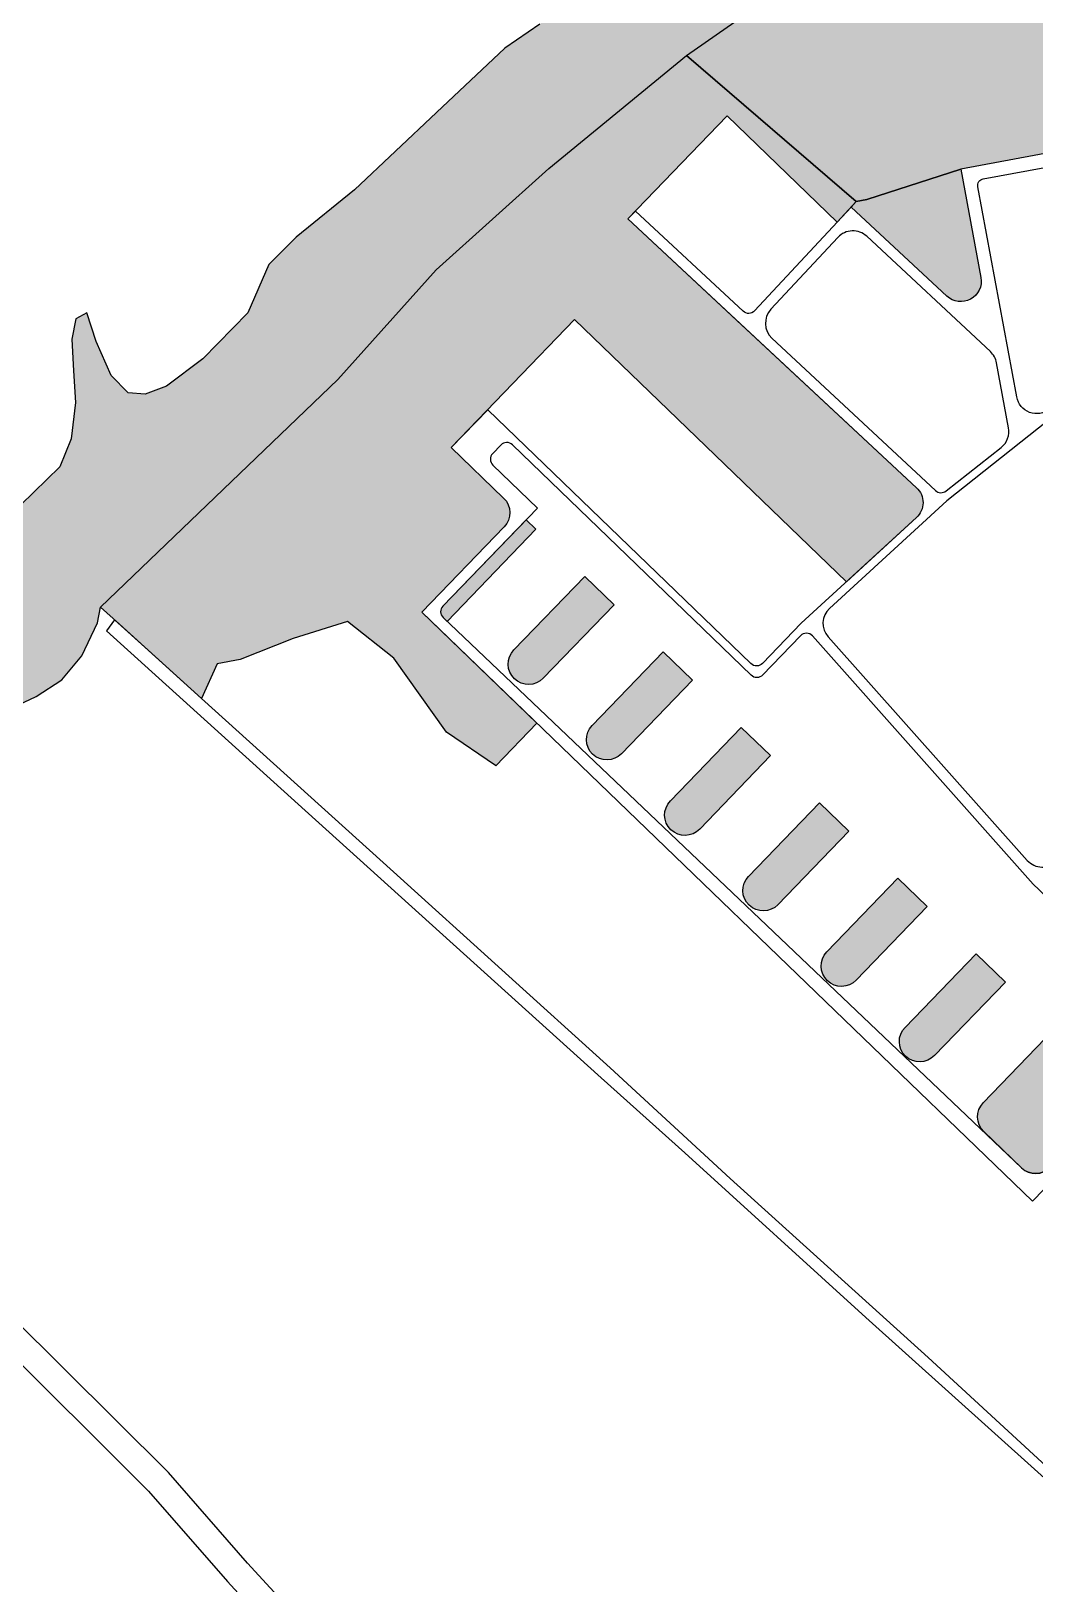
# Model space of a CAD drawing. Header units: millimetres. Extents: x 2240546 to 2245671, y 376439 to 383894.
# Drawn here: x 2242666 to 2243405, y 381036 to 382179 of the extents above; entities that cross this region are included whole.
import ezdxf

# ---------------------------------------------------------------- set-up
doc = ezdxf.new("R2010")
doc.units = ezdxf.units.MM
for name, color, linetype, true_color in [('благоустройство_внутридворовые_дороги', 7, 'Continuous', 0x000000), ('благоустройство_зеленые насаждения', 7, 'Continuous', 0x000000), ('благоустройство_озеленение', 7, 'Continuous', 0x000000)]:
    doc.layers.add(name, color=color, linetype=linetype, true_color=true_color)
doc.layers.add('благоустройство_штриховка_зеленые насаждения', color=90, linetype='Continuous', transparency=0.5)
doc.layers.add('благоустройство_штриховка_озеленение', color=105, linetype='Continuous', transparency=0.5)

msp = doc.modelspace()

# ---------------------------------------------------------------- hatches: boundary and pattern name
at = {"layer": 'благоустройство_штриховка_зеленые насаждения'}
h = msp.add_hatch(color=256, dxfattribs=at)
h.dxf.hatch_style = 1
edge = h.paths.add_edge_path()
edge.add_line((2243646.512398086, 382446.6772529786), (2243583.782913026, 382432.5531990108))
edge.add_line((2243583.782913026, 382432.5531990108), (2243555.151593629, 382434.3974614348))
edge.add_line((2243555.151593629, 382434.3974614348), (2243542.091469973, 382446.7579785454))
edge.add_line((2243542.091469973, 382446.7579785454), (2243511.095716326, 382460.3371140761))
edge.add_line((2243511.095716326, 382460.3371140761), (2243478.246905695, 382466.6003305583))
edge.add_line((2243478.246905695, 382466.6003305583), (2243451.183272185, 382458.0560207457))
edge.add_line((2243451.183272185, 382458.0560207457), (2243437.65145543, 382442.3913814249))
edge.add_line((2243437.65145543, 382442.3913814249), (2243423.459526445, 382429.7606625714))
edge.add_line((2243423.459526445, 382429.7606625714), (2243392.336170459, 382421.9116871277))
edge.add_line((2243392.336170459, 382421.9116871277), (2243361.086655359, 382414.0308957131))
edge.add_line((2243361.086655359, 382414.0308957131), (2243323.527697721, 382412.6428685763))
edge.add_line((2243323.527697721, 382412.6428685763), (2243302.778847503, 382416.0066948147))
edge.add_line((2243302.778847503, 382416.0066948147), (2243296.890749658, 382401.7103263049))
edge.add_line((2243296.890749658, 382401.7103263049), (2243286.235873641, 382366.6700535572))
edge.add_line((2243286.235873641, 382366.6700535572), (2243281.205276659, 382350.1261266173))
edge.add_line((2243281.205276659, 382350.1261266173), (2243252.869555671, 382332.4708443655))
edge.add_line((2243252.869555671, 382332.4708443655), (2243225.569591658, 382326.7884760335))
edge.add_line((2243225.569591658, 382326.7884760335), (2243189.118878323, 382311.0904538152))
edge.add_line((2243189.118878323, 382311.0904538152), (2243151.55131525, 382294.9114442477))
edge.add_line((2243151.55131525, 382294.9114442477), (2243127.152697917, 382275.2093315043))
edge.add_line((2243127.152697917, 382275.2093315043), (2243097.322465008, 382261.647743394))
edge.add_line((2243097.322465008, 382261.647743394), (2243071.246096123, 382238.9416666262))
edge.add_line((2243071.246096123, 382238.9416666262), (2243057.50698606, 382208.106283673))
edge.add_line((2243057.50698606, 382208.106283673), (2243040.403271703, 382183.7182937859))
edge.add_line((2243040.403271703, 382183.7182937859), (2243014.502739164, 382166.2267254686))
edge.add_line((2243014.502739164, 382166.2267254686), (2242964.312915766, 382118.852328072))
edge.add_line((2242964.312915766, 382118.852328072), (2242903.954419007, 382061.8796746904))
edge.add_line((2242903.954419007, 382061.8796746904), (2242861.054715054, 382027.0696179865))
edge.add_line((2242861.054715054, 382027.0696179865), (2242840.866605332, 382006.8864465629))
edge.add_line((2242840.866605332, 382006.8864465629), (2242825.445112463, 381971.2855836628))
edge.add_line((2242825.445112463, 381971.2855836628), (2242792.203493112, 381937.5007361197))
edge.add_line((2242792.203493112, 381937.5007361197), (2242765.566545049, 381917.3175646961))
edge.add_line((2242765.566545049, 381917.3175646961), (2242749.864681932, 381911.4307617824))
edge.add_line((2242749.864681932, 381911.4307617824), (2242737.247214179, 381912.5520847492))
edge.add_line((2242737.247214179, 381912.5520847492), (2242724.909955357, 381925.1665401398))
edge.add_line((2242724.909955357, 381925.1665401398), (2242713.694338844, 381950.395522252))
edge.add_line((2242713.694338844, 381950.395522252), (2242706.964968937, 381971.4196145696))
edge.add_line((2242706.964968937, 381971.4196145696), (2242698.833747789, 381966.9344653644))
edge.add_line((2242698.833747789, 381966.9344653644), (2242695.749513743, 381952.0774353712))
edge.add_line((2242695.749513743, 381952.0774353712), (2242697.151364983, 381928.8106971199))
edge.add_line((2242697.151364983, 381928.8106971199), (2242698.561928148, 381905.3993657395))
edge.add_line((2242698.561928148, 381905.3993657395), (2242695.468982177, 381878.6331349683))
edge.add_line((2242695.468982177, 381878.6331349683), (2242687.057390781, 381858.1696328031))
edge.add_line((2242687.057390781, 381858.1696328031), (2242648.812017486, 381820.7460494341))
edge.add_line((2242648.812017486, 381820.7460494341), (2242617.969193066, 381786.8271709841))
edge.add_line((2242617.969193066, 381786.8271709841), (2242601.426057887, 381778.9781242095))
edge.add_line((2242601.426057887, 381778.9781242095), (2242585.724356087, 381784.8648557923))
edge.add_line((2242585.724356087, 381784.8648557923), (2242566.657727357, 381803.9267755799))
edge.add_line((2242566.657727357, 381803.9267755799), (2242553.199414316, 381817.3817647815))
edge.add_line((2242553.199414316, 381817.3817647815), (2242545.348136643, 381815.139648593))
edge.add_line((2242545.348136643, 381815.139648593), (2242542.263902597, 381800.5628780106))
edge.add_line((2242542.263902597, 381800.5628780106), (2242551.236395807, 381786.5468402425))
edge.add_line((2242551.236395807, 381786.5468402425), (2242566.657727357, 381774.2126442626))
edge.add_line((2242566.657727357, 381774.2126442626), (2242575.95871449, 381766.7735850786))
edge.add_line((2242575.95871449, 381766.7735850786), (2242573.947837761, 381751.226308084))
edge.add_line((2242573.947837761, 381751.226308084), (2242573.947837761, 381727.1185776077))
edge.add_line((2242573.947837761, 381727.1185776077), (2242562.084046533, 381704.7907690137))
edge.add_line((2242562.084046533, 381704.7907690137), (2242553.672293819, 381661.0605999281))
edge.add_line((2242553.672293819, 381661.0605999281), (2242546.590499448, 381624.2444837398))
edge.add_line((2242546.590499448, 381624.2444837398), (2242535.166566903, 381598.2685110549))
edge.add_line((2242535.166566903, 381598.2685110549), (2242514.978618499, 381571.6379465653))
edge.add_line((2242514.978618499, 381571.6379465653), (2242495.549186151, 381554.6411299081))
edge.add_line((2242495.549186151, 381554.6411299081), (2242469.192447018, 381539.5037691732))
edge.add_line((2242469.192447018, 381539.5037691732), (2242428.816388892, 381527.1695731933))
edge.add_line((2242428.816388892, 381527.1695731933), (2242399.253858355, 381514.9837917375))
edge.add_line((2242399.253858355, 381514.9837917375), (2242409.861230727, 381502.4507502324))
edge.add_line((2242409.861230727, 381502.4507502324), (2242409.861230727, 381468.4473445741))
edge.add_line((2242409.861230727, 381468.4473445741), (2242415.529936434, 381463.7246632137))
edge.add_line((2242415.529936434, 381463.7246632137), (2242422.933740546, 381467.3910639209))
edge.add_line((2242422.933740546, 381467.3910639209), (2242434.425245714, 381500.0894095523))
edge.add_line((2242434.425245714, 381500.0894095523), (2242441.03862816, 381504.5759853771))
edge.add_line((2242441.03862816, 381504.5759853771), (2242457.808253458, 381513.0767832934))
edge.add_line((2242457.808253458, 381513.0767832934), (2242471.507356719, 381517.0910767159))
edge.add_line((2242471.507356719, 381517.0910767159), (2242492.764680483, 381525.119663561))
edge.add_line((2242492.764680483, 381525.119663561), (2242512.183224269, 381528.8295391946))
edge.add_line((2242512.183224269, 381528.8295391946), (2242522.524901488, 381539.0516021066))
edge.add_line((2242522.524901488, 381539.0516021066), (2242531.263967915, 381547.689590405))
edge.add_line((2242531.263967915, 381547.689590405), (2242538.161671033, 381547.689590405))
edge.add_line((2242538.161671033, 381547.689590405), (2242546.144078418, 381533.8566383441))
edge.add_line((2242546.144078418, 381533.8566383441), (2242543.309725564, 381522.9944284164))
edge.add_line((2242543.309725564, 381522.9944284164), (2242533.389651896, 381504.8120909127))
edge.add_line((2242533.389651896, 381504.8120909127), (2242519.874128234, 381488.915055267))
edge.add_line((2242519.874128234, 381488.915055267), (2242503.17137667, 381479.4360242747))
edge.add_line((2242503.17137667, 381479.4360242747), (2242489.877738044, 381463.1763419894))
edge.add_line((2242489.877738044, 381463.1763419894), (2242474.660619871, 381444.5640181744))
edge.add_line((2242474.660619871, 381444.5640181744), (2242455.137799439, 381407.1558454754))
edge.add_line((2242455.137799439, 381407.1558454754), (2242474.507866854, 381428.1146699485))
edge.add_line((2242474.507866854, 381428.1146699485), (2242510.592317354, 381467.1588120264))
edge.add_line((2242510.592317354, 381467.1588120264), (2242543.203417168, 381489.7855071859))
edge.add_line((2242543.203417168, 381489.7855071859), (2242575.867015381, 381512.4486275283))
edge.add_line((2242575.867015381, 381512.4486275283), (2242585.628694662, 381523.5494547526))
edge.add_line((2242585.628694662, 381523.5494547526), (2242587.311077468, 381538.9671462292))
edge.add_line((2242587.311077468, 381538.9671462292), (2242594.320817624, 381556.3470815667))
edge.add_line((2242594.320817624, 381556.3470815667), (2242611.424531981, 381579.0531583346))
edge.add_line((2242611.424531981, 381579.0531583346), (2242611.985272477, 381591.6676137252))
edge.add_line((2242611.985272477, 381591.6676137252), (2242620.957765687, 381605.9639822349))
edge.add_line((2242620.957765687, 381605.9639822349), (2242637.781271114, 381614.373690493))
edge.add_line((2242637.781271114, 381614.373690493), (2242642.893107951, 381626.2848937761))
edge.add_line((2242642.893107951, 381626.2848937761), (2242643.734218695, 381640.0206721335))
edge.add_line((2242643.734218695, 381640.0206721335), (2242638.967601842, 381649.8318914381))
edge.add_line((2242638.967601842, 381649.8318914381), (2242634.761725485, 381657.1202767293))
edge.add_line((2242634.761725485, 381657.1202767293), (2242635.602997547, 381668.0528190007))
edge.add_line((2242635.602997547, 381668.0528190007), (2242647.659724804, 381678.7050305303))
edge.add_line((2242647.659724804, 381678.7050305303), (2242669.530217332, 381689.0769826493))
edge.add_line((2242669.530217332, 381689.0769826493), (2242688.596684744, 381701.4111072982))
edge.add_line((2242688.596684744, 381701.4111072982), (2242703.176905551, 381719.0713733775))
edge.add_line((2242703.176905551, 381719.0713733775), (2242714.734515691, 381743.311565479))
edge.add_line((2242714.734515691, 381743.311565479), (2242716.901203465, 381754.8056489679))
edge.add_line((2242716.901203465, 381754.8056489679), (2242891.616484284, 381922.3569127942))
edge.add_line((2242891.616484284, 381922.3569127942), (2242963.886151573, 382003.0380592402))
edge.add_line((2242963.886151573, 382003.0380592402), (2243046.99550102, 382077.6981398015))
edge.add_line((2243046.99550102, 382077.6981398015), (2243148.171381212, 382160.7865761939))
edge.add_line((2243148.171381212, 382160.7865761939), (2243271.195571178, 382246.5503053078))
edge.add_line((2243271.195571178, 382246.5503053078), (2243354.397785589, 382280.9976584931))
edge.add_line((2243354.397785589, 382280.9976584931), (2243407.391599443, 382309.9173360621))
edge.add_line((2243407.391599443, 382309.9173360621), (2243468.071372237, 382318.9423058451))
edge.add_line((2243468.071372237, 382318.9423058451), (2243474.805835038, 382318.2434190498))
edge.add_line((2243474.805835038, 382318.2434190498), (2243650.860715114, 382271.8632636159))
edge.add_arc((2242754.732624385, 382248.9891601749), 896.4199794749353, 1.4621850087372, 4.502624764170126)
edge.add_arc((2244976.985326632, 382402.3031001894), 1331.185668658399, 178.1249912734786, 183.5721779585815, ccw=False)
edge.add_line((2243646.512398086, 382445.8584769731), (2243646.512398086, 382446.6772529786))
h = msp.add_hatch(color=256, dxfattribs=at)
h.dxf.hatch_style = 1
h.paths.add_polyline_path([(2243148.171381212, 382160.7865761939), (2243271.195571178, 382246.5503053078), (2243354.397785589, 382280.9976584931), (2243407.391599443, 382309.9173360621), (2243468.071372237, 382318.9423058451), (2243474.805835038, 382318.2434190498), (2243491.340102008, 382183.2563044359), (2243428.545413268, 382175.5073106677), (2243443.538821156, 382094.3936976946), (2243350.121338016, 382077.1259866749), (2243280.939999999, 382054.7500000001), (2243273.198371357, 382053.1882420167)])
h = msp.add_hatch(color=256, dxfattribs=at)
h.dxf.hatch_style = 1
edge = h.paths.add_edge_path()
edge.add_line((2242730.871779405, 381742.1772312202), (2242716.901203465, 381754.8056489679))
edge.add_line((2242716.901203465, 381754.8056489679), (2242891.616484284, 381922.3569127942))
edge.add_line((2242891.616484284, 381922.3569127942), (2242963.886151573, 382003.0380592402))
edge.add_line((2242963.886151573, 382003.0380592402), (2243046.99550102, 382077.6981398015))
edge.add_line((2243046.99550102, 382077.6981398015), (2243148.171381212, 382160.7865761939))
edge.add_line((2243148.171381212, 382160.7865761939), (2243273.198371357, 382053.1882420167))
edge.add_line((2243273.198371357, 382053.1882420167), (2243259.192772289, 382038.1523648663))
edge.add_line((2243259.192772289, 382038.1523648663), (2243178.226331318, 382116.2498302909))
edge.add_line((2243178.226331318, 382116.2498302909), (2243105.173302505, 382040.5131375229))
edge.add_line((2243105.173302505, 382040.5131375229), (2243188.817597093, 381962.60026006))
edge.add_line((2243188.817597093, 381962.60026006), (2243317.526447567, 381842.710709376))
edge.add_arc((2243307.302558261, 381831.7347316317), 14.99999999991136, -47.477356175349485, 47.031778274210126, ccw=False)
edge.add_line((2243317.440781266, 381820.6795774362), (2243265.938128266, 381773.4486322822))
edge.add_line((2243265.938128266, 381773.4486322822), (2243065.88171162, 381966.4162235119))
edge.add_line((2243065.88171162, 381966.4162235119), (2242975.085165973, 381872.2841910048))
edge.add_line((2242975.085165973, 381872.2841910048), (2243013.668980311, 381835.067560632))
edge.add_arc((2243003.255379595, 381824.2714076068), 15.00000000070141, -43.966689722743126, 46.03331026939742, ccw=False)
edge.add_line((2243014.051532621, 381813.857806892), (2242953.505349911, 381751.0874096428))
edge.add_line((2242953.505349911, 381751.0874096428), (2243038.076775998, 381669.5126986194))
edge.add_line((2243038.076775998, 381669.5126986194), (2243007.793402495, 381638.116839213))
edge.add_line((2243007.793402495, 381638.116839213), (2243007.64, 381638.29))
edge.add_line((2243007.64, 381638.29), (2242971.49, 381662.8800000001))
edge.add_line((2242971.49, 381662.8800000001), (2242932.93, 381717.35))
edge.add_line((2242932.93, 381717.35), (2242898.7, 381744.3400000001))
edge.add_line((2242898.7, 381744.3400000001), (2242858.7, 381731.8))
edge.add_line((2242858.7, 381731.8), (2242819.649999999, 381716.3800000001))
edge.add_line((2242819.649999999, 381716.3800000001), (2242802.779999999, 381713.0100000001))
edge.add_line((2242802.779999999, 381713.0100000001), (2242791.224742276, 381687.6392289895))
edge.add_line((2242791.224742276, 381687.6392289895), (2242730.871779405, 381742.1772312202))
h = msp.add_hatch(color=256, dxfattribs=at)
h.dxf.hatch_style = 1
edge = h.paths.add_edge_path()
edge.add_line((2243269.492663104, 382049.2099349279), (2243273.198371357, 382053.1882420167))
edge.add_line((2243273.198371357, 382053.1882420167), (2243280.939999999, 382054.7500000001))
edge.add_line((2243280.939999999, 382054.7500000001), (2243350.121338016, 382077.1259866749))
edge.add_line((2243350.121338016, 382077.1259866749), (2243364.87072224, 381997.3325299465))
edge.add_arc((2243350.120593323, 381994.6060492594), 15.00000000010568, -132.96822173523918, 10.472605059842124, ccw=False)
edge.add_line((2243339.896704014, 381983.6300715167), (2243269.492663104, 382049.2099349279))
at = {"layer": 'благоустройство_штриховка_озеленение'}
h = msp.add_hatch(color=256, dxfattribs=at)
h.dxf.hatch_style = 1
edge = h.paths.add_edge_path()
edge.add_line((2243037.420517, 381812.1576390875), (2243030.223081702, 381819.1000395141))
edge.add_line((2243030.223081702, 381819.1000395141), (2242968.982658858, 381755.6098987515))
edge.add_arc((2242973.301120068, 381751.4444584656), 5.9999999998666, 136.0333102725349, 226.0333102721349)
edge.add_line((2242969.135679782, 381747.1259972556), (2242972.014653923, 381744.3490370648))
edge.add_line((2242972.014653923, 381744.3490370648), (2243037.420517, 381812.1576390875))
h = msp.add_hatch(color=256, dxfattribs=at)
h.dxf.hatch_style = 1
edge = h.paths.add_edge_path()
edge.add_line((2243073.407693751, 381777.4456367033), (2243094.999999799, 381756.6184352713))
edge.add_line((2243094.999999799, 381756.6184352713), (2243042.784697629, 381702.4849604152))
edge.add_arc((2243031.988544603, 381712.8985611309), 15.00000000033921, 226.0333102725752, 316.03331027115206, ccw=False)
edge.add_arc((2243031.988544605, 381712.8985611298), 15.00000000039628, 136.033310273187, 226.0333102658019, ccw=False)
edge.add_line((2243021.192391579, 381723.3121618452), (2243073.407693751, 381777.4456367033))
h = msp.add_hatch(color=256, dxfattribs=at)
h.dxf.hatch_style = 1
edge = h.paths.add_edge_path()
edge.add_line((2243130.987176546, 381721.9064328843), (2243152.579482595, 381701.0792314524))
edge.add_line((2243152.579482595, 381701.0792314524), (2243100.364180429, 381646.9457566012))
edge.add_arc((2243089.568027404, 381657.359357317), 15.00000000037962, 226.0333102779141, 316.033310270992, ccw=False)
edge.add_arc((2243089.568027406, 381657.3593573158), 15.00000000042002, 136.033310273347, 226.033310270832, ccw=False)
edge.add_line((2243078.77187438, 381667.7729580311), (2243130.987176546, 381721.9064328843))
h = msp.add_hatch(color=256, dxfattribs=at)
h.dxf.hatch_style = 1
edge = h.paths.add_edge_path()
edge.add_line((2243188.566659342, 381666.3672290653), (2243210.158965391, 381645.5400276334))
edge.add_line((2243210.158965391, 381645.5400276334), (2243157.94366323, 381591.4065527871))
edge.add_arc((2243147.147510204, 381601.8201535028), 15.00000000033921, 226.0333102782228, 316.03331027115206, ccw=False)
edge.add_arc((2243147.147510206, 381601.8201535015), 15.00000000042002, 136.033310273347, 226.033310270832, ccw=False)
edge.add_line((2243136.35135718, 381612.2337542168), (2243188.566659342, 381666.3672290653))
h = msp.add_hatch(color=256, dxfattribs=at)
h.dxf.hatch_style = 1
edge = h.paths.add_edge_path()
edge.add_line((2243246.146142138, 381610.8280252464), (2243267.738448186, 381590.0008238144))
edge.add_line((2243267.738448186, 381590.0008238144), (2243215.52314603, 381535.8673489728))
edge.add_arc((2243204.726993005, 381546.2809496886), 15.00000000037962, 226.0333102779141, 316.033310270992, ccw=False)
edge.add_arc((2243204.726993006, 381546.2809496874), 15.00000000042002, 136.033310273347, 226.033310270832, ccw=False)
edge.add_line((2243193.93083998, 381556.6945504027), (2243246.146142138, 381610.8280252464))
h = msp.add_hatch(color=256, dxfattribs=at)
h.dxf.hatch_style = 1
edge = h.paths.add_edge_path()
edge.add_line((2243303.725624934, 381555.2888214274), (2243325.317930982, 381534.4616199955))
edge.add_line((2243325.317930982, 381534.4616199955), (2243273.10262883, 381480.3281451587))
edge.add_arc((2243262.306475805, 381490.7417458746), 15.00000000050085, 226.0333102783771, 316.03331027051195, ccw=False)
edge.add_arc((2243262.306475807, 381490.7417458732), 15.00000000042002, 136.033310273347, 226.033310270832, ccw=False)
edge.add_line((2243251.510322781, 381501.1553465885), (2243303.725624934, 381555.2888214274))
h = msp.add_hatch(color=256, dxfattribs=at)
h.dxf.hatch_style = 1
edge = h.paths.add_edge_path()
edge.add_line((2243361.30510773, 381499.7496176085), (2243382.897413778, 381478.9224161765))
edge.add_line((2243382.897413778, 381478.9224161765), (2243330.682111631, 381424.7889413442))
edge.add_arc((2243319.885958605, 381435.2025420603), 15.00000000062208, 226.0333102783771, 316.0333102700319, ccw=False)
edge.add_arc((2243319.885958607, 381435.2025420589), 15.00000000042002, 136.033310273347, 226.033310270832, ccw=False)
edge.add_line((2243309.089805581, 381445.6161427743), (2243361.30510773, 381499.7496176085))
h = msp.add_hatch(color=256, dxfattribs=at)
h.dxf.hatch_style = 1
edge = h.paths.add_edge_path()
edge.add_line((2243418.884590525, 381444.2104137895), (2243468.471148211, 381396.3809127204))
edge.add_line((2243468.471148211, 381396.3809127204), (2243415.829570695, 381342.52112832))
edge.add_arc((2243405.102347992, 381353.005721449), 14.99999999997832, 226.0333102697515, 315.6553443817785, ccw=False)
edge.add_line((2243394.688747276, 381342.2095684242), (2243367.05184069, 381368.8671852197))
edge.add_arc((2243377.465441406, 381379.6633382444), 15.00000000004298, 136.0333102722722, 226.0333102694428, ccw=False)
edge.add_line((2243366.669288381, 381390.0769389597), (2243418.884590525, 381444.2104137895))

# ---------------------------------------------------------------- linework, layer by layer
at = {"layer": 'благоустройство_внутридворовые_дороги'}
for points in [[(2243443.538821156, 382094.3936976946), (2243350.121338016, 382077.1259866749), (2243364.87072224, 381997.3325299465, -0.7228213527507754), (2243339.896704014, 381983.6300715167), (2243269.492663104, 382049.2099349279), (2243198.359893781, 381972.844505953, -0.4142135623726273), (2243189.87994696, 381972.5436705793), (2243110.728066327, 382046.2719602275), (2243105.173302505, 382040.5131375229), (2243317.526447567, 381842.710709376, -0.4374564556798979), (2243317.440781266, 381820.6795774362), (2243232.706161376, 381742.9729749304), (2243204.167645574, 381713.38607294, -0.4142135623847287), (2243195.683744078, 381713.2330520162), (2243001.933051998, 381900.1183565239), (2242975.085165973, 381872.2841910048), (2243013.668980311, 381835.067560632, -0.4142135623614139), (2243014.051532621, 381813.857806892), (2242953.505349911, 381751.0874096428), (2242966.460733541, 381738.5910887845), (2243402.784131225, 381317.7284319085), (2243411.171988236, 381326.310396801)], [(2243415.337182028, 381900.4102071389, -0.564941098927685), (2243391.284582089, 381909.4508005517), (2243362.681237981, 382064.1935115495, -0.4142135623736375), (2243366.689120724, 382070.0190480844), (2243445.356474948, 382084.5602784169)], [(2243331.502259671, 381840.6255050402, 0.3703894224914672), (2243339.312803803, 381840.3090664968), (2243379.8458803, 381872.3525266036, 0.2780033711192908), (2243385.293538196, 381886.8460813919), (2243376.46654779, 381934.5996734291, 0.1608864707936158), (2243371.940308182, 381942.8491704842), (2243280.869754678, 382027.6794498586, 0.4142135623724469), (2243259.669887627, 382026.9273614251), (2243210.348082162, 381973.9773516338, 0.4142135623742872), (2243211.100170596, 381952.7774845827), (2243331.502259671, 381840.6255050402)], [(2243437.729292653, 381100.0047403643), (2243326.186327917, 381202.7340215332), (2243180.321878714, 381334.4421812728), (2243092.052062631, 381415.8341399215), (2242932.467011825, 381560.0232677468), (2242791.224742648, 381687.6392286527), (2242749.603683699, 381725.244907623), (2242727.137049435, 381745.5531643553), (2242721.289728136, 381737.32823627), (2242867.636031201, 381605.2309684686), (2243085.513665468, 381408.5670309513), (2243147.127702659, 381353.1829608654), (2243280.279637953, 381231.9937416215), (2243436.086840963, 381091.955714294, 0.1851084352832639)]]:
    msp.add_lwpolyline(points, format="xyb", dxfattribs=at)
for points in [[(2243420.742741778, 381567.7349420444), (2243506.780111169, 381651.7280721017, -0.1638872785044242), (2243515.409104374, 381655.8802879588), (2243540.928486565, 381659.0507269939, 0.4142135624077578), (2243553.96471888, 381675.7856200944), (2243525.320276428, 381906.349420809, 0.4142135623366905), (2243508.585383329, 381919.3856531223), (2243442.070318541, 381911.1220534694, 0.1371884438630041), (2243434.617177911, 381908.0035648626), (2243339.86320921, 381833.0957296115), (2243253.501710277, 381753.9018077338, 0.4101905505280254), (2243252.445766786, 381732.8614783821), (2243399.070573209, 381568.4834085868, 0.4274559760035966)], [(2243495.502651931, 381424.0379668791), (2243503.475433622, 381432.1952510067, 0.4142136461356519), (2243503.232800981, 381453.4070698372), (2243407.782940054, 381546.6979813111), (2243403.49086867, 381550.8929717242), (2243240.947395063, 381733.5989173824, 0.4368985158310117), (2243232.144256896, 381733.7743050782), (2243204.247888259, 381704.8266505267, -0.4144735636011655), (2243195.760224455, 381704.6734459582), (2243020.079726352, 381874.2748034999, 0.4143395624355405), (2243011.593967561, 381874.1235748307), (2243005.575075203, 381867.8835734407, 0.4142135623359038), (2243005.728096127, 381859.3996719451), (2243038.553962246, 381827.73696189), (2242968.982658858, 381755.6098987518, 0.4142135479466462), (2242969.135679773, 381747.1259972648), (2243394.755385404, 381342.1456862179, 0.4104838187246295), (2243415.829570754, 381342.5211282636), (2243476.85900524, 381404.9628775161)]]:
    msp.add_lwpolyline(points, format="xyb", close=True, dxfattribs=at)
for points in [[(2242875.120310338, 380996.8718696191), (2242825.212054264, 381051.269722809), (2242766.96268656, 381118.0017371276), (2242651.568939392, 381232.61375622)], [(2242637.615001836, 381218.2845346586), (2242752.363556947, 381104.3133368068), (2242810.307511633, 381037.9312117086), (2242860.829164477, 380982.8647824143)]]:
    msp.add_lwpolyline(points, dxfattribs=at)
at = {"layer": 'благоустройство_зеленые насаждения'}
for points in [[(2242647.659724804, 381678.7050305303), (2242669.530217332, 381689.0769826493), (2242688.596684744, 381701.4111072982), (2242703.176905551, 381719.0713733775), (2242714.734515691, 381743.311565479), (2242716.901203465, 381754.8056489679), (2242891.616484284, 381922.3569127942), (2242963.886151573, 382003.0380592402), (2243046.99550102, 382077.6981398015), (2243148.171381212, 382160.7865761939), (2243271.195571178, 382246.5503053078)], [(2243040.403271703, 382183.7182937859), (2243014.502739164, 382166.2267254686), (2242964.312915766, 382118.852328072), (2242903.954419007, 382061.8796746904), (2242861.054715054, 382027.0696179865), (2242840.866605332, 382006.8864465629), (2242825.445112463, 381971.2855836628), (2242792.203493112, 381937.5007361197), (2242765.566545049, 381917.3175646961), (2242749.864681932, 381911.4307617824), (2242737.247214179, 381912.5520847492), (2242724.909955357, 381925.1665401398), (2242713.694338844, 381950.395522252), (2242706.964968937, 381971.4196145696), (2242698.833747789, 381966.9344653644), (2242695.749513743, 381952.0774353712), (2242697.151364983, 381928.8106971199), (2242698.561928148, 381905.3993657395), (2242695.468982177, 381878.6331349683), (2242687.057390781, 381858.1696328031), (2242648.812017486, 381820.7460494341)]]:
    msp.add_lwpolyline(points, dxfattribs=at)
at = {"layer": 'благоустройство_озеленение'}
msp.add_lwpolyline([(2243148.171381212, 382160.7865761939), (2243271.195571178, 382246.5503053078), (2243354.397785589, 382280.9976584931), (2243407.391599443, 382309.9173360621), (2243468.071372237, 382318.9423058451), (2243474.805835038, 382318.2434190498), (2243491.340102008, 382183.2563044359), (2243428.545413268, 382175.5073106677), (2243443.538821156, 382094.3936976946), (2243350.121338016, 382077.1259866749), (2243280.939999999, 382054.7500000001), (2243273.198371357, 382053.1882420167)], close=True, dxfattribs=at)
for points in [[(2242730.871779405, 381742.1772312202), (2242716.901203465, 381754.8056489679), (2242891.616484284, 381922.3569127942), (2242963.886151573, 382003.0380592402), (2243046.99550102, 382077.6981398015), (2243148.171381212, 382160.7865761939), (2243273.198371357, 382053.1882420167), (2243259.192772289, 382038.1523648663), (2243178.226331318, 382116.2498302909), (2243105.173302505, 382040.5131375229), (2243188.817597093, 381962.60026006), (2243317.526447567, 381842.710709376, -0.4374564556810258), (2243317.440781266, 381820.6795774362), (2243265.938128266, 381773.4486322822), (2243065.88171162, 381966.4162235119), (2242975.085165973, 381872.2841910048), (2243013.668980311, 381835.067560632, -0.4142135623457454), (2243014.051532621, 381813.857806892), (2242953.505349911, 381751.0874096428), (2243038.076775998, 381669.5126986194), (2243007.793402495, 381638.116839213), (2243007.64, 381638.29), (2242971.49, 381662.8800000001), (2242932.93, 381717.35), (2242898.7, 381744.3400000001), (2242858.7, 381731.8), (2242819.649999999, 381716.3800000001), (2242802.779999999, 381713.0100000001), (2242791.224742276, 381687.6392289895)], [(2243269.492663104, 382049.2099349279), (2243273.198371357, 382053.1882420167), (2243280.939999999, 382054.7500000001), (2243350.121338016, 382077.1259866749), (2243364.87072224, 381997.3325299465, -0.7228213527398212), (2243339.896704014, 381983.6300715167)], [(2243037.420517, 381812.1576390875), (2243030.223081702, 381819.1000395141), (2242968.982658858, 381755.6098987515, 0.4142135623710499), (2242969.135679782, 381747.1259972556), (2242972.014653923, 381744.3490370648)], [(2243073.407693751, 381777.4456367033), (2243094.999999799, 381756.6184352713), (2243042.784697629, 381702.4849604152, -0.4142135623658196), (2243021.574943888, 381702.1024081055, -0.4142135623353137), (2243021.192391579, 381723.3121618452)], [(2243130.987176546, 381721.9064328843), (2243152.579482595, 381701.0792314524), (2243100.364180429, 381646.9457566012, -0.4142135623377099), (2243079.15442669, 381646.5632042905, -0.4142135623602383), (2243078.77187438, 381667.7729580311)], [(2243188.566659342, 381666.3672290653), (2243210.158965391, 381645.5400276334), (2243157.94366323, 381591.4065527871, -0.4142135623353427), (2243136.73390949, 381591.0240004762, -0.4142135623602383), (2243136.35135718, 381612.2337542168)], [(2243246.146142138, 381610.8280252464), (2243267.738448186, 381590.0008238144), (2243215.52314603, 381535.8673489728, -0.4142135623377099), (2243194.31339229, 381535.4847966621, -0.4142135623602383), (2243193.93083998, 381556.6945504027)], [(2243303.725624934, 381555.2888214274), (2243325.317930982, 381534.4616199955), (2243273.10262883, 381480.3281451587, -0.4142135623328885), (2243251.892875091, 381479.9455928479, -0.4142135623602383), (2243251.510322781, 381501.1553465885)], [(2243361.30510773, 381499.7496176085), (2243382.897413778, 381478.9224161765), (2243330.682111631, 381424.7889413442, -0.4142135623304344), (2243309.472357891, 381424.4063890337, -0.4142135623602383), (2243309.089805581, 381445.6161427743)], [(2243418.884590525, 381444.2104137895), (2243468.471148211, 381396.3809127204), (2243415.829570695, 381342.52112832, -0.4122827364900997), (2243394.688747276, 381342.2095684242), (2243367.05184069, 381368.8671852197, -0.4142135623458034), (2243366.669288381, 381390.0769389597)]]:
    msp.add_lwpolyline(points, format="xyb", close=True, dxfattribs=at)

doc.saveas('drawing.dxf')
